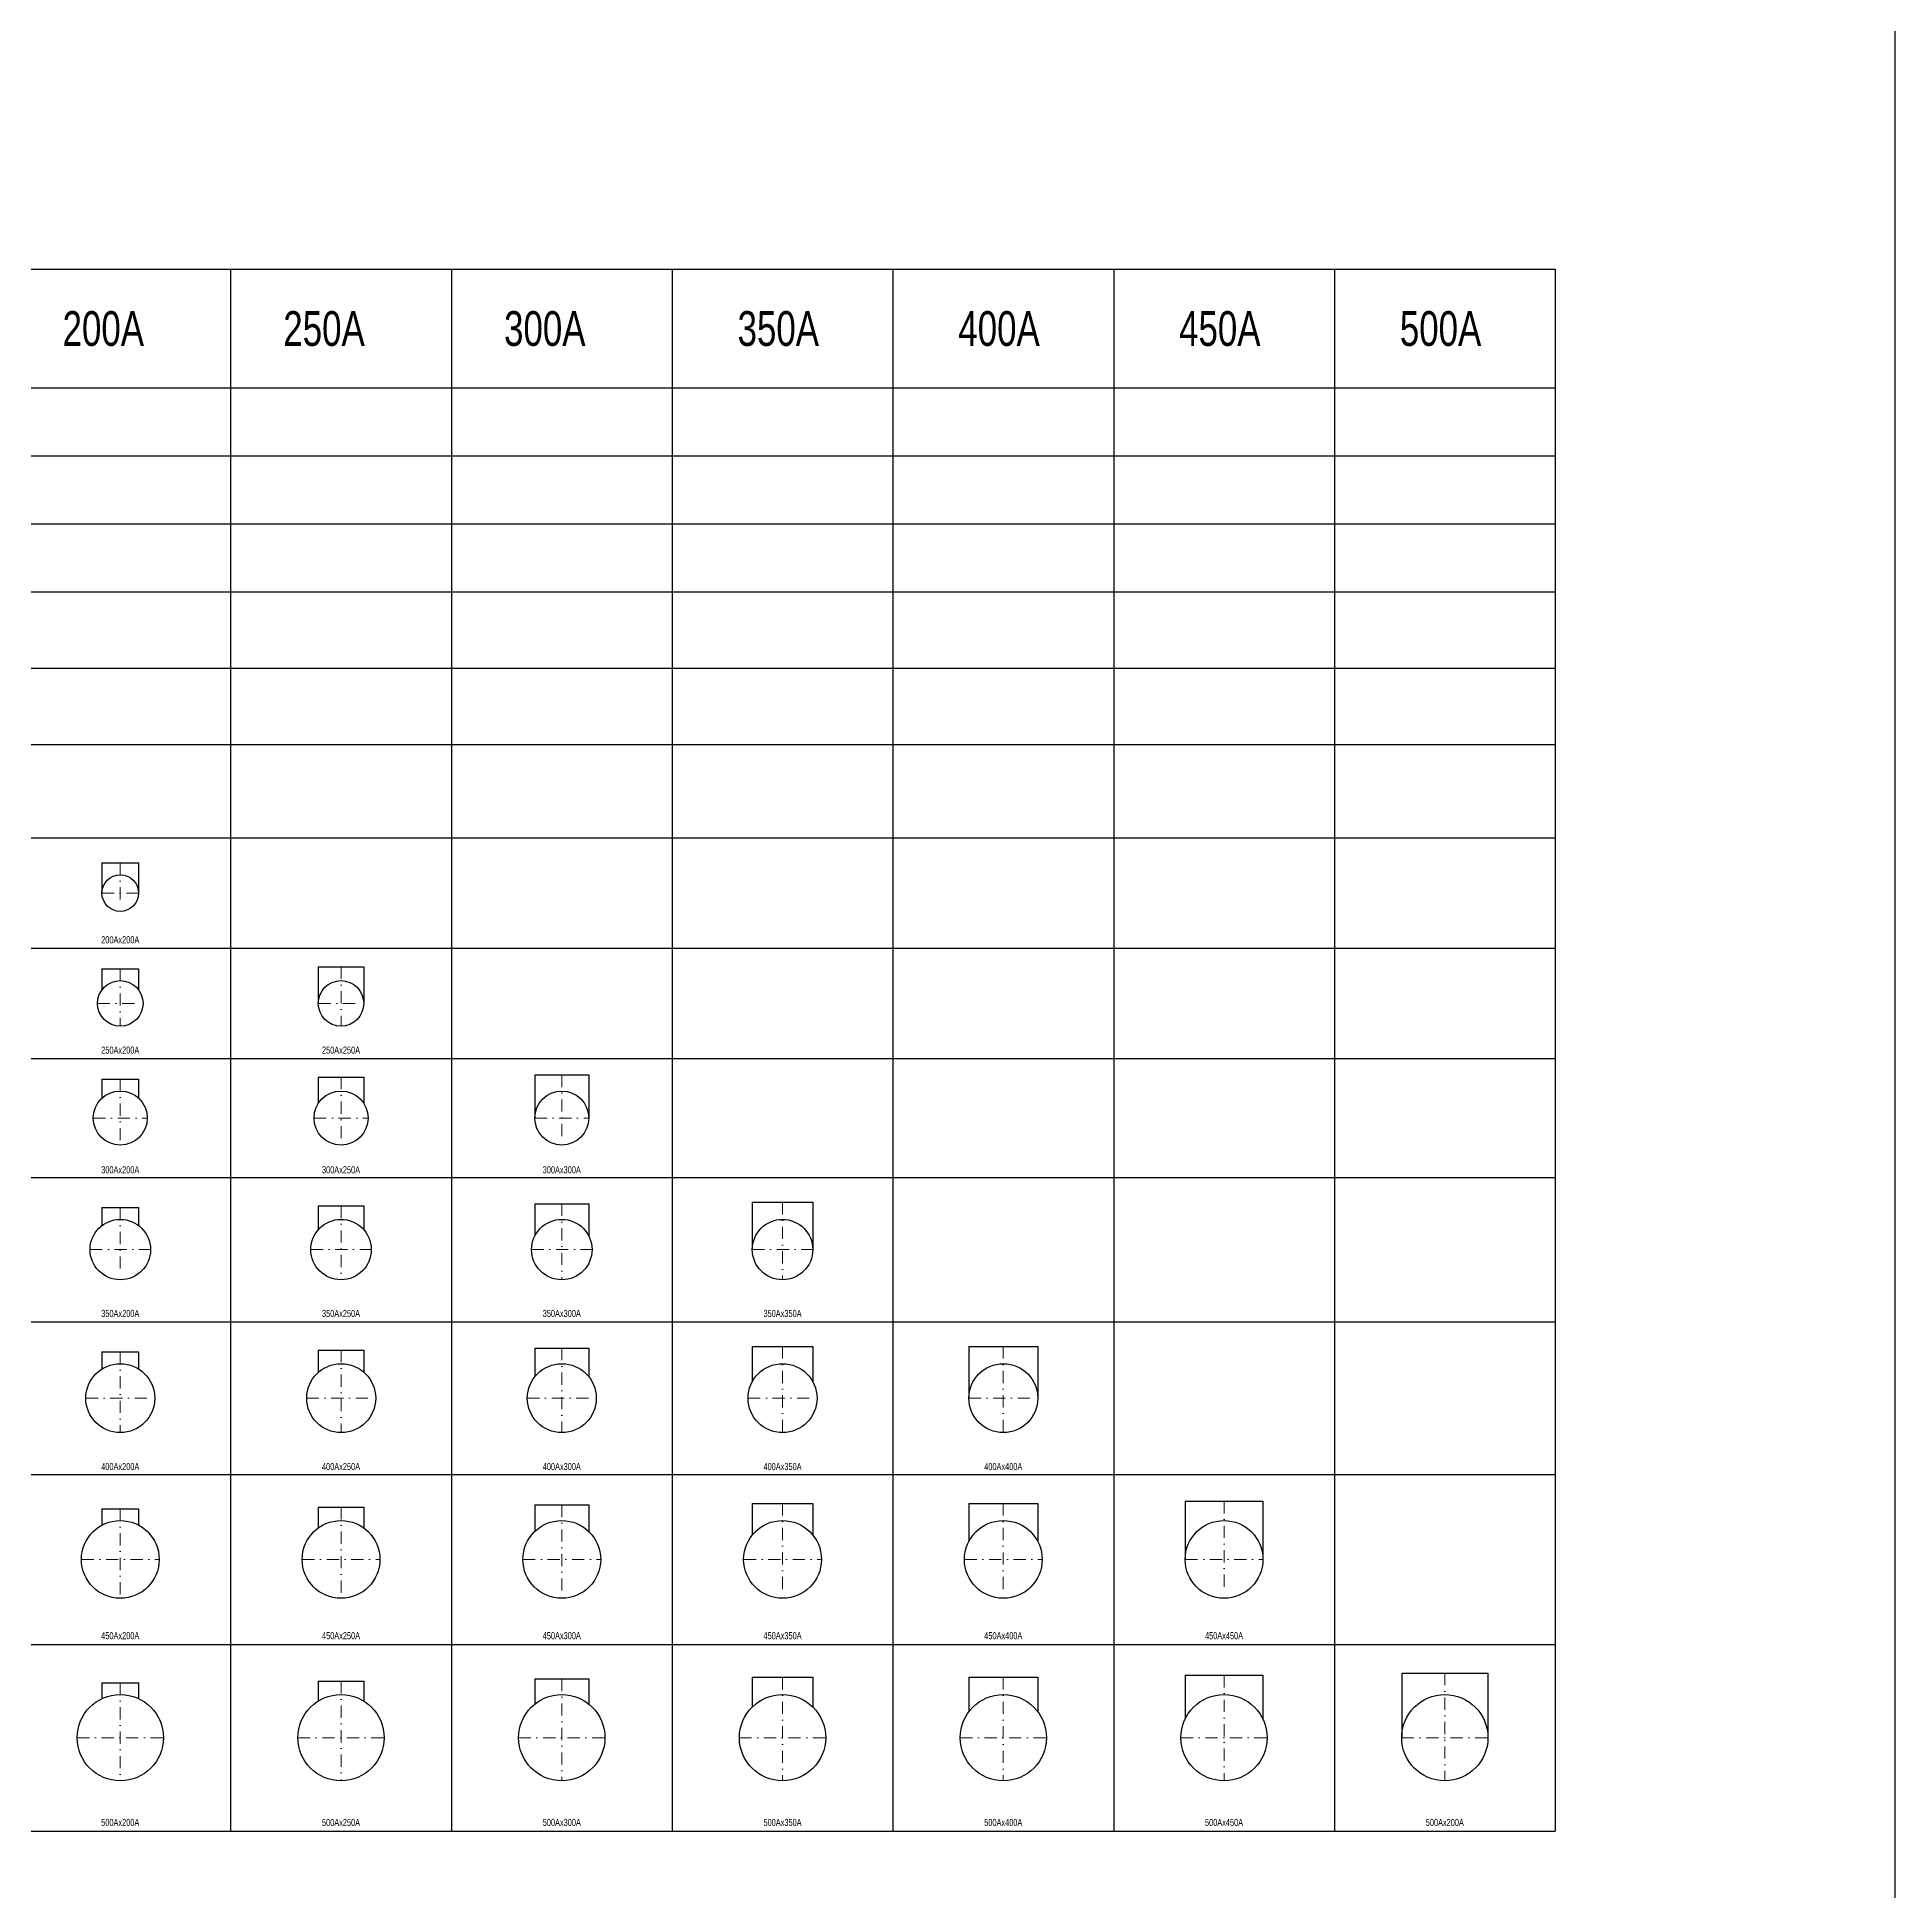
# Model space of a CAD drawing. Extents: x 0 to 90799, y 0 to 77868.
# Drawn here: x 56051 to 66991, y 55520 to 66444 of the extents above; entities that cross this region are included whole.
import ezdxf
from ezdxf.enums import TextEntityAlignment as Align

# ---------------------------------------------------------------- set-up
doc = ezdxf.new("R2010")
doc.units = 0
doc.header["$LTSCALE"] = 30
doc.header["$MEASUREMENT"] = 0
doc.linetypes.add('DGN Style 4', pattern=[4.8, 2.4, -1.2, 0, -1.2])
doc.layers.add('L(c)', color=1, linetype='DGN Style 4', lineweight=5)
doc.layers.add('L(txt)', color=2, linetype='Continuous', lineweight=13)
doc.styles.add('Style-ENGINEERING', font='ENGINEERING.shx')

# ---------------------------------------------------------------- blocks, each defined once
blk = doc.blocks.new('*U391')
for p, q in [((-108, 143), (-108, -35)), ((-108, 143), (108, 143)), ((108, 143), (108, -35))]:
    blk.add_line(p, q)
blk.add_circle((0, -35), 108)
blk = doc.blocks.new('*U398')
for p, q in [((-108, 168), (108, 168)), ((-108, 168), (-108, 44)), ((108, 168), (108, 44))]:
    blk.add_line(p, q)
blk.add_circle((0, -35), 134)
blk = doc.blocks.new('*U399')
for p, q in [((-134, 175), (-134, -41)), ((-134, 175), (134, 175)), ((134, 175), (134, -41))]:
    blk.add_line(p, q)
blk.add_circle((0, -41), 134)
blk = doc.blocks.new('*U400')
for p, q in [((-159, 207), (-159, -47)), ((-159, 207), (159, 207)), ((159, 207), (159, -47))]:
    blk.add_line(p, q)
blk.add_circle((0, -47), 159)
blk = doc.blocks.new('*U401')
for p, q in [((-134, 200), (134, 200)), ((-134, 200), (-134, 45)), ((134, 200), (134, 45))]:
    blk.add_line(p, q)
blk.add_circle((0, -41), 159)
blk = doc.blocks.new('*U402')
for p, q in [((-108, 194), (108, 194)), ((-108, 194), (-108, 82)), ((108, 194), (108, 82))]:
    blk.add_line(p, q)
blk.add_circle((0, -35), 159)
blk = doc.blocks.new('*U406')
for p, q in [((-108, 213), (108, 213)), ((-108, 213), (-108, 106)), ((108, 213), (108, 106))]:
    blk.add_line(p, q)
blk.add_circle((0, -35), 178)
blk = doc.blocks.new('*U407')
for p, q in [((-134, 217), (134, 217)), ((-134, 217), (-134, 78)), ((134, 217), (134, 78))]:
    blk.add_line(p, q)
blk.add_circle((0, -40), 178)
blk = doc.blocks.new('*U408')
for p, q in [((-159, 224), (159, 224)), ((-159, 224), (-159, 33)), ((159, 224), (159, 33))]:
    blk.add_line(p, q)
blk.add_circle((0, -46), 178)
blk = doc.blocks.new('*U409')
for p, q in [((-178, 229), (-178, -51)), ((-178, 229), (178, 229)), ((178, 229), (178, -51))]:
    blk.add_line(p, q)
blk.add_circle((0, -51), 178)
blk = doc.blocks.new('*U410')
for p, q in [((-203, 254), (-203, -51)), ((-203, 254), (203, 254)), ((203, 254), (203, -51))]:
    blk.add_line(p, q)
blk.add_circle((0, -51), 203)
blk = doc.blocks.new('*U411')
for p, q in [((-178, 254), (178, 254)), ((-178, 254), (-178, 48)), ((178, 254), (178, 48))]:
    blk.add_line(p, q)
blk.add_circle((0, -51), 203)
blk = doc.blocks.new('*U412')
for p, q in [((-159, 249), (159, 249)), ((-159, 249), (-159, 80)), ((159, 249), (159, 80))]:
    blk.add_line(p, q)
blk.add_circle((0, -46), 203)
blk = doc.blocks.new('*U413')
for p, q in [((-135, 243), (133, 243)), ((-135, 243), (-135, 112)), ((133, 243), (133, 114))]:
    blk.add_line(p, q)
blk.add_circle((0, -40), 203)
blk = doc.blocks.new('*U414')
for p, q in [((-108, 238), (108, 238)), ((-108, 238), (-108, 137)), ((108, 238), (108, 137))]:
    blk.add_line(p, q)
blk.add_circle((0, -35), 203)
blk = doc.blocks.new('*U416')
for p, q in [((-108, 264), (108, 264)), ((-108, 264), (-108, 166)), ((108, 264), (108, 166))]:
    blk.add_line(p, q)
blk.add_circle((0, -35), 229)
blk = doc.blocks.new('*U417')
for p, q in [((-134, 268), (134, 268)), ((-134, 268), (-134, 146)), ((134, 268), (134, 146))]:
    blk.add_line(p, q)
blk.add_circle((0, -40), 229)
blk = doc.blocks.new('*U418')
for p, q in [((-159, 275), (159, 275)), ((-159, 275), (-159, 118)), ((159, 275), (159, 118))]:
    blk.add_line(p, q)
blk.add_circle((0, -46), 229)
blk = doc.blocks.new('*U419')
for p, q in [((-178, 279), (178, 279)), ((-178, 279), (-178, 93)), ((178, 279), (178, 93))]:
    blk.add_line(p, q)
blk.add_circle((0, -51), 229)
blk = doc.blocks.new('*U420')
for p, q in [((-203, 279), (203, 279)), ((-203, 279), (-203, 54)), ((203, 279), (203, 54))]:
    blk.add_line(p, q)
blk.add_circle((0, -51), 229)
blk = doc.blocks.new('*U421')
for p, q in [((-229, 286), (-229, -57)), ((-229, 286), (229, 286)), ((229, 286), (229, -57))]:
    blk.add_line(p, q)
blk.add_circle((0, -57), 229)
blk = doc.blocks.new('*U422')
for p, q in [((-254, 318), (-254, -63)), ((-254, 318), (254, 318)), ((254, 318), (254, -63))]:
    blk.add_line(p, q)
blk.add_circle((0, -63), 254)
blk = doc.blocks.new('*U423')
for p, q in [((-229, 311), (229, 311)), ((-229, 311), (-229, 54)), ((229, 311), (229, 54))]:
    blk.add_line(p, q)
blk.add_circle((0, -57), 254)
blk = doc.blocks.new('*U424')
for p, q in [((-203, 305), (203, 305)), ((-203, 305), (-203, 102)), ((203, 305), (203, 102))]:
    blk.add_line(p, q)
blk.add_circle((0, -51), 254)
blk = doc.blocks.new('*U425')
for p, q in [((-178, 305), (178, 305)), ((-178, 305), (-178, 131)), ((178, 305), (178, 131))]:
    blk.add_line(p, q)
blk.add_circle((0, -51), 254)
blk = doc.blocks.new('*U426')
for p, q in [((-159, 300), (159, 300)), ((-159, 300), (-159, 152)), ((159, 300), (159, 152))]:
    blk.add_line(p, q)
blk.add_circle((0, -46), 254)
blk = doc.blocks.new('*U427')
for p, q in [((-134, 294), (134, 294)), ((-134, 294), (-134, 176)), ((134, 294), (134, 176))]:
    blk.add_line(p, q)
blk.add_circle((0, -40), 254)
blk = doc.blocks.new('*U428')
for p, q in [((-108, 289), (108, 289)), ((-108, 289), (-108, 195)), ((108, 289), (108, 195))]:
    blk.add_line(p, q)
blk.add_circle((0, -35), 254)

msp = doc.modelspace()

# ---------------------------------------------------------------- linework, layer by layer
for p, q in [((46046, 65078), (64991, 65078)), ((57191, 65078), (57191, 55878)), ((58491, 65078), (58491, 55878)), ((59791, 65078), (59791, 55878)), ((61091, 65078), (61091, 55878)), ((62391, 65078), (62391, 55878)), ((63691, 65078), (63691, 55878)), ((64991, 65078), (64991, 55878)), ((46046, 64378), (64991, 64378)), ((46046, 63978), (64991, 63978)), ((46046, 63578), (64991, 63578)), ((46046, 63178), (64991, 63178)), ((46046, 62728), (64991, 62728)), ((46046, 62278), (64991, 62278)), ((46046, 61728), (64991, 61728)), ((46046, 61078), (64991, 61078)), ((46046, 60428), (64991, 60428)), ((46046, 59728), (64991, 59728)), ((46046, 58878), (64991, 58878)), ((46046, 57978), (64991, 57978)), ((46046, 56978), (64991, 56978)), ((46046, 55878), (64991, 55878))]:
    msp.add_line(p, q)
at = {"flags": 128}
msp.add_lwpolyline([(0, 77868), (66991, 77868), (66991, 42088), (0, 42088)], close=True, dxfattribs=at)
at = {"layer": 'L(c)'}
for p, q in [((56541, 61581), (56541, 61295)), ((56433, 61403), (56649, 61403)), ((56541, 60956), (56541, 60619)), ((57841, 60969), (57841, 60619)), ((56408, 60753), (56675, 60753)), ((57708, 60753), (57975, 60753)), ((56541, 60307), (56541, 59919)), ((57841, 60319), (57841, 59919)), ((59141, 60332), (59141, 59919)), ((56382, 60078), (56701, 60078)), ((57682, 60078), (58001, 60078)), ((58982, 60078), (59301, 60078)), ((56541, 59551), (56541, 59125)), ((57841, 59560), (57841, 59125)), ((59141, 59573), (59141, 59125)), ((60441, 59582), (60441, 59125)), ((56363, 59303), (56719, 59303)), ((57663, 59303), (58019, 59303)), ((58963, 59303), (59319, 59303)), ((60263, 59303), (60619, 59303)), ((56541, 58701), (56541, 58225)), ((57841, 58711), (57841, 58225)), ((59141, 58723), (59141, 58225)), ((60441, 58733), (60441, 58225)), ((61741, 58733), (61741, 58225)), ((56338, 58428), (56744, 58428)), ((57639, 58428), (58045, 58428)), ((58938, 58428), (59344, 58428)), ((60238, 58428), (60644, 58428)), ((61538, 58428), (61944, 58428)), ((56541, 57776), (56541, 57249)), ((57841, 57786), (57841, 57249)), ((59141, 57799), (59141, 57249)), ((60441, 57808), (60441, 57249)), ((61741, 57808), (61741, 57249)), ((63041, 57821), (63041, 57249)), ((56313, 57478), (56770, 57478)), ((57613, 57478), (58070, 57478)), ((58913, 57478), (59370, 57478)), ((60213, 57478), (60670, 57478)), ((61513, 57478), (61970, 57478)), ((62813, 57478), (63270, 57478)), ((60441, 56784), (60441, 56174)), ((61741, 56784), (61741, 56174)), ((63041, 56796), (63041, 56174)), ((64341, 56809), (64341, 56174)), ((56541, 56752), (56541, 56174)), ((57841, 56761), (57841, 56174)), ((59141, 56774), (59141, 56174)), ((56287, 56428), (56795, 56428)), ((57587, 56428), (58095, 56428)), ((58887, 56428), (59395, 56428)), ((60187, 56428), (60695, 56428)), ((61487, 56428), (61995, 56428)), ((62787, 56428), (63295, 56428)), ((64087, 56428), (64595, 56428))]:
    msp.add_line(p, q, dxfattribs=at)

# ---------------------------------------------------------------- block references
for name, p in [('*U391', (56541, 61438)), ('*U398', (56541, 60788)), ('*U399', (57841, 60794)), ('*U402', (56541, 60113)), ('*U401', (57841, 60119)), ('*U400', (59141, 60125)), ('*U406', (56541, 59338)), ('*U407', (57841, 59343)), ('*U408', (59141, 59349)), ('*U409', (60441, 59354)), ('*U414', (56541, 58463)), ('*U413', (57842, 58468)), ('*U412', (59141, 58474)), ('*U411', (60441, 58479)), ('*U410', (61741, 58479)), ('*U416', (56541, 57513)), ('*U417', (57841, 57518)), ('*U418', (59141, 57524)), ('*U419', (60441, 57529)), ('*U420', (61741, 57529)), ('*U421', (63041, 57535)), ('*U425', (60441, 56479)), ('*U424', (61741, 56479)), ('*U423', (63041, 56485)), ('*U422', (64341, 56491)), ('*U428', (56541, 56463)), ('*U427', (57841, 56468)), ('*U426', (59141, 56474))]:
    msp.add_blockref(name, p)

# ---------------------------------------------------------------- texts
at = {"style": 'Style-ENGINEERING', "width": 0.75}
for s, p in [('200Ax200A', (56541, 61128)), ('250Ax200A', (56541, 60478)), ('250Ax250A', (57841, 60478)), ('300Ax200A', (56541, 59773)), ('300Ax250A', (57841, 59773)), ('300Ax300A', (59141, 59773)), ('350Ax200A', (56541, 58927)), ('350Ax250A', (57841, 58927)), ('350Ax300A', (59141, 58927)), ('350Ax350A', (60441, 58927)), ('400Ax200A', (56541, 58025)), ('400Ax250A', (57841, 58025)), ('400Ax300A', (59141, 58025)), ('400Ax350A', (60441, 58025)), ('400Ax400A', (61741, 58025)), ('450Ax200A', (56541, 57029)), ('450Ax250A', (57841, 57029)), ('450Ax300A', (59141, 57029)), ('450Ax350A', (60441, 57029)), ('450Ax400A', (61741, 57029)), ('450Ax450A', (63041, 57029)), ('500Ax200A', (56541, 55929)), ('500Ax250A', (57841, 55929)), ('500Ax300A', (59141, 55929)), ('500Ax350A', (60441, 55929)), ('500Ax400A', (61741, 55929)), ('500Ax450A', (63041, 55929)), ('500Ax200A', (64341, 55929))]:
    msp.add_text(s, height=41.9, dxfattribs=at).set_placement(p, align=Align.MIDDLE_CENTER)
at = {"layer": 'L(txt)', "style": 'Style-ENGINEERING', "width": 0.75}
for s, p in [('200A', (56441, 64728)), ('250A', (57741, 64728)), ('300A', (59041, 64728)), ('350A', (60416, 64728)), ('400A', (61716, 64728)), ('450A', (63016, 64728)), ('500A', (64316, 64728))]:
    msp.add_text(s, height=204.8, dxfattribs=at).set_placement(p, align=Align.MIDDLE_CENTER)

doc.saveas('drawing.dxf')
